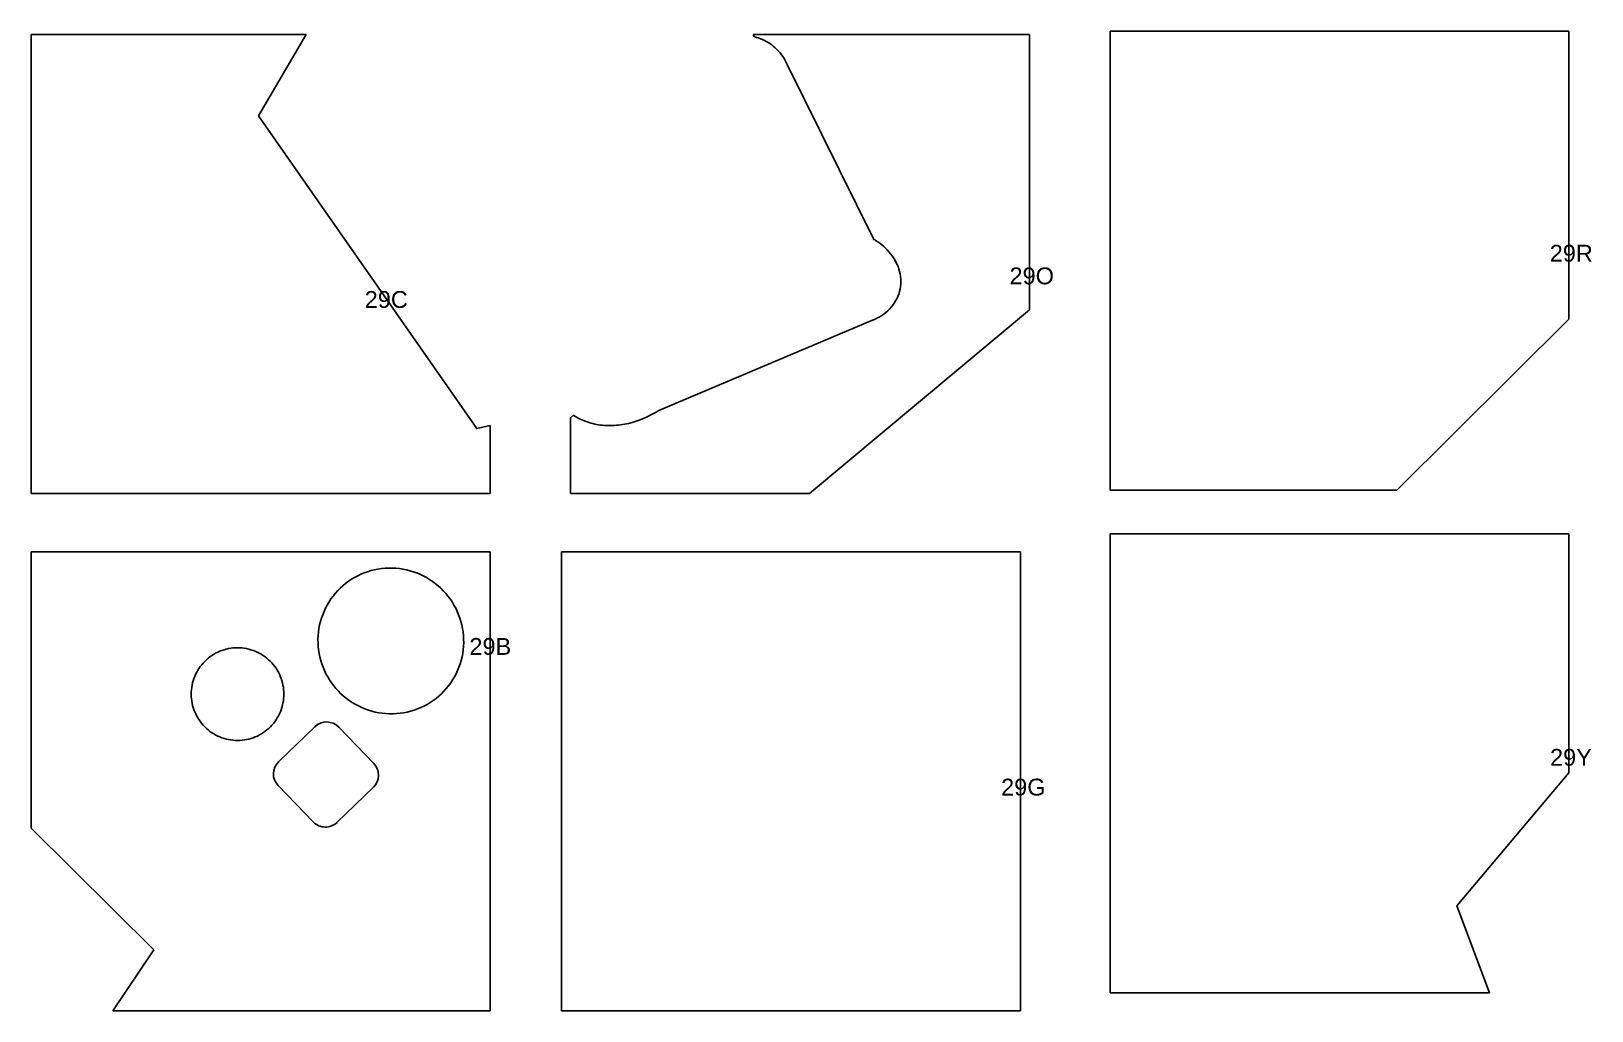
# Model space of a CAD drawing. Header units: millimetres. Extents: x -20.6 to 72.1, y -4.4 to 53.8.
import ezdxf

# ---------------------------------------------------------------- set-up
doc = ezdxf.new("R2010")
doc.units = ezdxf.units.MM
doc.header["$MEASUREMENT"] = 0
doc.layers.add('CUT', color=1, linetype='Continuous')
doc.layers.add('DISPLAY', color=163, linetype='Continuous')

msp = doc.modelspace()

# ---------------------------------------------------------------- linework, layer by layer
at = {"layer": 'CUT'}
for p, q in [((43.52, 26.541), (43.52, 53.791)), ((43.52, 53.791), (70.77, 53.791)), ((70.77, 53.791), (70.77, 36.702)), ((-20.552, 53.598), (-4.221, 53.598)), ((-20.552, 26.348), (-20.552, 53.598)), ((-4.221, 53.598), (-7.048, 48.758)), ((22.406, 53.461), (22.326, 53.598)), ((22.326, 53.598), (38.726, 53.598)), ((38.726, 53.598), (38.726, 37.251)), ((29.498, 41.426), (24.333, 51.824)), ((-7.048, 48.758), (5.911, 30.207)), ((38.726, 37.251), (25.671, 26.348)), ((16.73, 31.275), (29.409, 36.628)), ((70.77, 36.702), (60.547, 26.541)), ((11.476, 30.835), (11.659, 30.983)), ((11.476, 26.348), (11.476, 30.835)), ((5.911, 30.207), (6.698, 30.385)), ((6.698, 30.385), (6.698, 26.348)), ((6.698, 26.348), (-20.552, 26.348)), ((25.671, 26.348), (11.476, 26.348)), ((60.547, 26.541), (43.52, 26.541)), ((43.52, -3.308), (43.52, 23.942)), ((43.52, 23.942), (70.77, 23.942)), ((70.77, 23.942), (70.77, 9.752)), ((-20.552, 6.46), (-20.552, 22.875)), ((-20.552, 22.875), (6.698, 22.875)), ((6.698, 22.875), (6.698, -4.375)), ((10.949, 22.875), (38.199, 22.875)), ((10.949, -4.375), (10.949, 22.875)), ((38.199, 22.875), (38.199, -4.375)), ((-3.704, 12.494), (-5.863, 10.411)), ((-0.208, 10.31), (-2.29, 12.469)), ((70.77, 9.752), (64.115, 1.86)), ((-5.889, 8.997), (-3.806, 6.838)), ((-2.392, 6.813), (-0.233, 8.896)), ((-13.265, -0.758), (-20.552, 6.46)), ((64.115, 1.86), (66.059, -3.308)), ((-15.711, -4.375), (-13.265, -0.758)), ((66.059, -3.308), (43.52, -3.308)), ((6.698, -4.375), (-15.711, -4.375)), ((38.199, -4.375), (10.949, -4.375))]:
    msp.add_line(p, q, dxfattribs=at)
for centre, start, end in [((-3.01, 11.774), 43.97023, 133.97023), ((-5.169, 9.692), 133.97023, 223.97023), ((-0.927, 9.615), 313.97023, 43.97023), ((-3.086, 7.532), 223.97023, 313.97023)]:
    msp.add_arc(centre, 1, start, end, dxfattribs=at)
for points, knots in [([(24.333, 51.824), (24.265, 51.984), (24.006, 52.461), (23.376, 53.089), (22.729, 53.378), (22.406, 53.461)], [3.740028, 3.740028, 3.740028, 3.740028, 3.9269908, 4.3196899, 4.6787437, 4.6787437, 4.6787437, 4.6787437]), ([(29.409, 36.628), (29.419, 36.632), (29.612, 36.709), (29.975, 36.895), (30.439, 37.275), (30.805, 37.758), (31.038, 38.324), (31.116, 38.931), (31.037, 39.532), (30.823, 40.092), (30.39, 40.759), (29.905, 41.18), (29.53, 41.407), (29.498, 41.426)], [2.346151, 2.346151, 2.346151, 2.346151, 2.356194, 2.552544, 2.748894, 2.945243, 3.141593, 3.337942, 3.534292, 3.730641, 3.926991, 4.31969, 4.355701, 4.355701, 4.355701, 4.355701]), ([(11.659, 30.983), (11.75, 30.923), (12.107, 30.711), (12.79, 30.454), (13.722, 30.339), (14.993, 30.453), (16.009, 30.84), (16.659, 31.23), (16.73, 31.275)], [0.126821, 0.126821, 0.126821, 0.126821, 0.19635, 0.392699, 0.589049, 0.785398, 1.178097, 1.226612, 1.226612, 1.226612, 1.226612])]:
    msp.add_open_spline(points, degree=3, knots=knots, dxfattribs=at)
for points in [[(-2.198, 20.723), (-2.607, 20.331), (-3.267, 19.385), (-3.634, 17.693), (-3.325, 15.987), (-2.39, 14.526), (-0.971, 13.53), (0.719, 13.148), (2.426, 13.441), (3.887, 14.369), (4.877, 15.788), (5.244, 17.481), (4.935, 19.186), (4, 20.647), (2.581, 21.644), (0.891, 22.026), (-0.816, 21.732), (-1.79, 21.114), (-2.198, 20.723)], [(-8.572, 17.17), (-8.931, 17.134), (-9.633, 16.919), (-10.483, 16.218), (-11, 15.245), (-11.106, 14.149), (-10.786, 13.095), (-10.087, 12.243), (-9.115, 11.724), (-8.019, 11.616), (-6.964, 11.938), (-6.114, 12.639), (-5.597, 13.612), (-5.491, 14.709), (-5.812, 15.763), (-6.511, 16.614), (-7.482, 17.134), (-8.214, 17.205), (-8.572, 17.17)]]:
    msp.add_open_spline(points, degree=3, dxfattribs=at)

# ---------------------------------------------------------------- texts
at = {"layer": 'DISPLAY', "char_height": 1, "attachment_point": 7, "line_spacing_factor": 0.963855}
for s, insert, width in [('\\fHelvetica;29R', (69.63, 40.093), 3.53012), ('\\fHelvetica;29O', (37.547, 38.748), 3.60843), ('\\fHelvetica;29C', (-0.746, 37.347), 3.5241), ('\\fHelvetica;29B', (5.471, 16.744), 3.45181), ('\\fHelvetica;29Y', (69.648, 10.163), 3.49398), ('\\fHelvetica;29G', (37.047, 8.393), 3.55422)]:
    msp.add_mtext(s, dxfattribs=dict(at, insert=insert, width=width))

doc.saveas('drawing.dxf')
